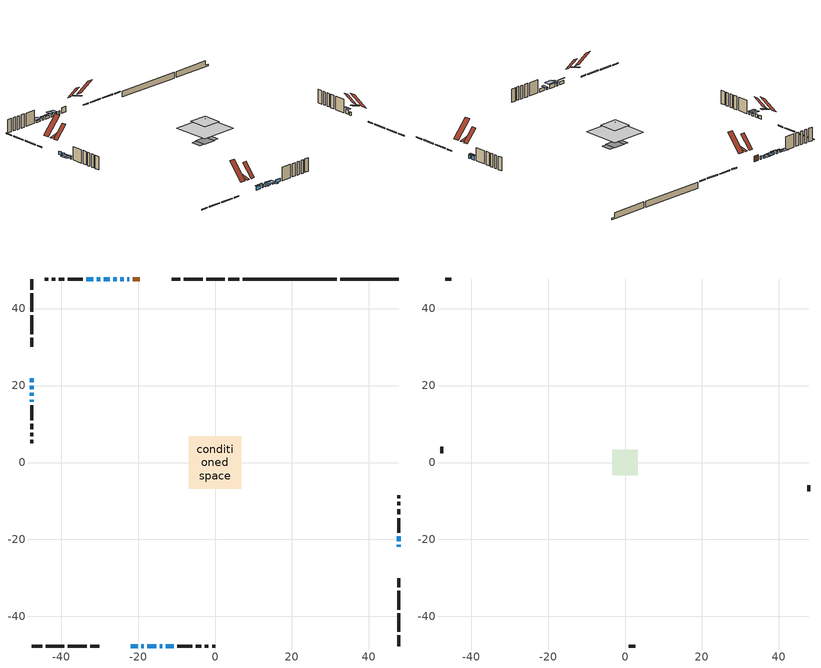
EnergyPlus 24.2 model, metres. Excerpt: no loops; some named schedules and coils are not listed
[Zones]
conditioned space
 floor adiabatic (AdiabaticFloorConstruction): -6.79,-6.79 -6.79,6.79 6.79,6.79 6.79,-6.79 z3.2
 floor foundation (Slab1 construction): -2.21,-2.21 -2.21,2.21 2.21,2.21 2.21,-2.21 z-1.37
 floor foundation (Slab1 construction 1): -4.24,-1.86 -4.24,1.86 4.24,1.86 4.24,-1.86 z-1.37
 wall outside (RimJoist1 construction): 6.24,47.66 3.5,47.66 / -47.66,-47.66 -44.92,-47.66 / -47.66,47.66 -47.66,44.92 / 47.66,-47.66 47.66,-44.92 z0.76:1.06
 wall outside (RimJoist2 construction): 2.57,47.66 -2.25,47.66 / -43.99,-47.66 -39.18,-47.66 / -47.66,43.99 -47.66,39.18 / 47.66,-43.99 47.66,-39.18 z0.76:1.06
 wall outside (RimJoist3 construction): -3.17,47.66 -8.08,47.66 / -38.25,-47.66 -33.34,-47.66 / -47.66,38.25 -47.66,33.34 / 47.66,-38.25 47.66,-33.34 z0.76:1.06
 wall outside (RimJoist4 construction): -9.01,47.66 -11.29,47.66 / -32.41,-47.66 -30.13,-47.66 / -47.66,32.41 -47.66,30.13 / 47.66,-32.41 47.66,-30.13 z0.76:1.06
 wall outside (AdiabaticWallConstruction 1): -19.57,47.66 -21.4,47.66 z0.76:2.79
 wall outside (AdiabaticWallConstruction): -22.33,47.66 -22.78,47.66 / -47.66,21.85 -47.66,20.85 / -47.66,19.93 -47.66,19.05 / -21.85,-47.66 -20.07,-47.66 / 47.66,-21.85 47.66,-21.34 / -12.79,-47.66 -10.68,-47.66 z0.76:1.98; -23.71,47.66 -24.6,47.66 / -29.77,47.66 -30.67,47.66 z0.76:1.65; -25.52,47.66 -26.42,47.66 / -27.34,47.66 -28.85,47.66 z0.76:1.8; -31.59,47.66 -33.42,47.66 z0.76:1.37; -19.14,-47.66 -18.55,-47.66 / -47.66,16.36 -47.66,15.77 z0.76:1.7; -47.66,18.12 -47.66,17.28 z0.76:1.68; -17.63,-47.66 -15.24,-47.66 / 47.66,-20.41 47.66,-19.22 z0.76:2.21; -14.31,-47.66 -13.72,-47.66 z0.76:1.35
 wall outside (Wall1 construction): -34.35,47.66 -38.22,47.66 / -9.75,-47.66 -5.88,-47.66 / -47.66,14.84 -47.66,10.97 / 47.66,-18.29 47.66,-14.42 z0.76:5.64
 wall outside (Wall2 construction): -39.15,47.66 -40.55,47.66 / -4.95,-47.66 -3.55,-47.66 / -47.66,10.04 -47.66,8.64 / 47.66,-13.49 47.66,-12.09 z0.76:5.64
 wall outside (Wall3 construction): -41.48,47.66 -42.4,47.66 / -2.62,-47.66 -1.7,-47.66 / -47.66,7.72 -47.66,6.8 / 47.66,-11.16 47.66,-10.24 z0.76:5.64
 wall outside (Wall4 construction): -43.33,47.66 -44.19,47.66 / -0.77,-47.66 0.09,-47.66 / -47.66,5.87 -47.66,5.01 / 47.66,-9.31 47.66,-8.45 z0.76:5.64
 wall foundation (FoundationWall1 construction): 32.5,47.66,-1.37 32.5,47.66,0.76 46.15,47.66,0.76 46.15,47.66,-0.89 47.66,47.66,-0.89 47.66,47.66,-1.37
 wall foundation (FoundationWall2 construction): 31.57,47.66 7.17,47.66 z-1.37:0.76
 window (WindowConstruction 11): -22.33,47.66 -22.78,47.66 z0.76:1.98
 window (WindowConstruction 4): -23.71,47.66 -24.6,47.66 z0.76:1.65
 window (WindowConstruction 5): -25.53,47.66 -26.42,47.66 z0.76:1.8
 window (WindowConstruction 6): -47.66,21.85 -47.66,20.85 z0.76:1.98
 window (WindowConstruction 7): -47.66,19.92 -47.66,19.05 z0.76:1.98
 window (WindowConstruction 8): -21.85,-47.66 -20.07,-47.66 z0.76:1.98
 window (WindowConstruction 9): -27.35,47.66 -28.85,47.66 z0.76:1.8
 window (WindowConstruction 10): -29.77,47.66 -30.66,47.66 z0.76:1.65
 window (WindowConstruction 14): 47.66,-21.85 47.66,-21.34 z0.76:1.98
 window (WindowConstruction 15): -31.59,47.66 -33.42,47.66 z0.76:1.37
 window (WindowConstruction 12): -19.14,-47.66 -18.55,-47.66 z0.76:1.7
 window (WindowConstruction 16): -47.66,18.12 -47.66,17.28 z0.76:1.67
 window (WindowConstruction 13): -47.66,16.36 -47.66,15.77 z0.76:1.7
 window (WindowConstruction): -17.63,-47.66 -15.24,-47.66 z0.76:2.21
 window (WindowConstruction 1): -14.31,-47.66 -13.72,-47.66 z0.76:1.35
 window (WindowConstruction 2): -12.79,-47.66 -10.68,-47.66 z0.76:1.98
 window (WindowConstruction 3): 47.66,-20.41 47.66,-19.22 z0.76:2.21
 door (Door): -19.57,47.66 -21.4,47.66 z0.76:2.79
 ceiling adiabatic (AdiabaticFloorConstruction): 6.79,-6.79 6.79,6.79 -6.79,6.79 -6.79,-6.79 z3.2
 roof outside (Roof3 construction): -18.64,47.66,5.64 -18.64,43.64,10.33 -17.1,43.64,10.33 -17.1,47.66,5.64; -22.78,-47.66,5.64 -22.78,-43.64,10.33 -24.32,-43.64,10.33 -24.32,-47.66,5.64; -47.66,22.78,5.64 -43.64,22.78,10.33 -43.64,24.32,10.33 -47.66,24.32,5.64; 47.66,-22.78,5.64 43.64,-22.78,10.33 43.64,-24.32,10.33 47.66,-24.32,5.64
attic - vented
 floor to conditioned space (Floor1 construction Reversed): -3.37,-3.37 -3.37,3.37 3.37,3.37 3.37,-3.37 z5.64
 floor to conditioned space (Floor2 construction Reversed): -1.83,-1.83 -1.83,1.83 1.83,1.83 1.83,-1.83 z5.64
 wall outside (Wall5 construction): -45.12,47.66 -46.73,47.66 / 1.02,-47.66 2.63,-47.66 / -47.66,4.08 -47.66,2.46 / 47.66,-7.52 47.66,-5.9 z0.76:5.64
 roof outside (Roof1 construction): -14.31,47.66,5.64 -14.31,42.22,11.99 -12.22,42.22,11.99 -12.22,47.66,5.64; -27.11,-47.66,5.64 -27.11,-42.22,11.99 -29.2,-42.22,11.99 -29.2,-47.66,5.64; -47.66,27.11,5.64 -42.22,27.11,11.99 -42.22,29.2,11.99 -47.66,29.2,5.64; 47.66,-27.11,5.64 42.22,-27.11,11.99 42.22,-29.2,11.99 47.66,-29.2,5.64
 roof outside (Roof2 construction): -16.17,47.66,5.64 -16.17,44.06,6.54 -15.24,44.06,6.54 -15.24,47.66,5.64; -25.25,-47.66,5.64 -25.25,-44.06,6.54 -26.18,-44.06,6.54 -26.18,-47.66,5.64; -47.66,25.25,5.64 -44.06,25.25,6.54 -44.06,26.18,6.54 -47.66,26.18,5.64; 47.66,-25.25,5.64 44.06,-25.25,6.54 44.06,-26.18,6.54 47.66,-26.18,5.64
shading: -24.83,47.66 -23.48,47.66 -23.48,49.79 -24.83,49.79 z1.88; -26.65,47.66 -25.3,47.66 -25.3,49.79 -26.65,49.79 z2.03; -19.46,-47.66 -22.46,-47.66 -22.46,-47.96 -19.46,-47.96 z2.59; -29.26,47.66 -26.93,47.66 -26.93,48.07 -29.26,48.07 z2.21; -31.08,47.66 -29.36,47.66 -29.36,48.07 -31.08,48.07 z2.06; -33.72,47.66 -31.3,47.66 -31.3,49.44 -33.72,49.44 z1.67; -18.23,-47.66 -19.47,-47.66 -19.47,-49.82 -18.23,-49.82 z2.03; -47.66,17.18 -47.66,18.22 -50.25,18.22 -50.25,17.18 z1.77; -47.66,15.57 -47.66,16.56 -50.2,16.56 -50.2,15.57 z1.9; -14.99,-47.66 -17.88,-47.66 -17.88,-49.69 -14.99,-49.69 z2.46; -13.52,-47.66 -14.51,-47.66 -14.51,-49.77 -13.52,-49.77 z1.55; 47.66,-18.61 47.66,-21.02 48.22,-21.02 48.22,-18.61 z2.82
[Building]
Building 1: Terrain=Suburbs
[Site:Location]
Mont Joli AP_QC: Latitude {deg}=48.61; Longitude {deg}=-68.21; Time Zone {hr}=-5; Elevation {m}=52; Keep Site Location Information=Yes
[Site:GroundTemperature:Shallow]
-0.843868, -3.04892, -3.2255, -2.1791, 2.02165, 6.20283, 9.82768, 12.1239, 12.319, 10.4514, 6.91898, 2.86606
[Site:WaterMainsTemperature]
Calculation Method=Schedule; Temperature Schedule=mains temperature schedule
[Material] Roughness=Rough; Thermal Absorptance=0.9
Name | Thickness {m} | Conductivity {W/m-K} | Density {kg/m3} | Specific Heat {J/kg-K} | Solar Absorptance | Visible Absorptance
asphalt or fiberglass shingles | 0.00635 | 0.162714 | 1121.4 | 1465.45 | 0.4 | 0.4
ceiling loosefill ins | 0.0846667 | 0.0480833 | 16.02 | 1046.75 | 0.7 | 0.7
ceiling stud and cavity | 0.1397 | 0.0968708 | 65.682 | 1177.47 | 0.7 | 0.7
ceiling stud and cavity 1 | 0.1397 | 0.101325 | 65.682 | 1177.47 | 0.7 | 0.7
concrete 4.0 in. | 0.1016 | 1.803125 | 2242.8 | 837.4 | 0.7 | 0.7
concrete 8.0 in. | 0.2032 | 1.803125 | 2242.8 | 837.4 | 0.7 | 0.7
door material | 0.04445 | 0.0451087 | 512.64 | 1214.23 | 0.7 | 0.7
exterior vertical ins | 0.0642637 | 0.029427 | 32.04 | 1214.23 | 0.7 | 0.7
exterior vertical ins 1 | 0.0710308 | 0.029427 | 32.04 | 1214.23 | 0.7 | 0.7
floor covering | 0.0127 | 0.0433444 | 54.468 | 1339.84 | 0.6 | 0.6
floor rigid ins; wall rigid ins 1 | 0.512978 | 0.029427 | 32.04 | 1214.23 | 0.7 | 0.7
floor stud and cavity | 0.1397 | 1.75129 | 37.0049 | 1207.88 | 0.7 | 0.7
furniture material conditioned space 1 | 0.1524 | 0.115458 | 640.8 | 1214.23 | 0.6 | 0.6
gypsum board | 0.0127 | 0.160291 | 801 | 837.4 | 0.6 | 0.6
gypsum board 1 | 0.0127 | 0.160291 | 801 | 837.4 | 0.7 | 0.7
osb sheathing 0.5 in. | 0.0127 | 0.115458 | 512.64 | 1214.23 | 0.7 | 0.7
osb sheathing 0.75 in. | 0.01905 | 0.115458 | 512.64 | 1214.23 | 0.7 | 0.7
osb sheathing 2.0 in. | 0.0508 | 0.115458 | 512.64 | 1214.23 | 0.7 | 0.7
rim joist rigid ins; roof rigid ins; wall rigid ins | 0.051816 | 0.029427 | 32.04 | 1214.23 | 0.7 | 0.7
rim joist rigid ins 1 | 0.103632 | 0.029427 | 32.04 | 1214.23 | 0.7 | 0.7
rim joist stud and cavity | 0.0508 | 0.0343624 | 125.044 | 1163.47 | 0.6 | 0.6
rim joist stud and cavity 1 | 0.0508 | 0.0361719 | 125.044 | 1163.47 | 0.6 | 0.6
rim joist stud and cavity 2 | 0.0508 | 0.0842139 | 125.044 | 1163.47 | 0.6 | 0.6
rim joist stud and cavity 3 | 0.0508 | 0.0847085 | 125.044 | 1163.47 | 0.6 | 0.6
roof stud and cavity | 0.2032 | 0.191425 | 78.34581 | 1123.46 | 0.7 | 0.7
wall stud and cavity | 0.1397 | 0.431206 | 139.0536 | 1170.24 | 0.7 | 0.7
wall stud and cavity 1 | 0.1397 | 0.455989 | 139.0536 | 1170.24 | 0.7 | 0.7
wall stud and cavity 2 | 0.1397 | 0.0738717 | 139.0536 | 1170.24 | 0.7 | 0.7
wall stud and cavity 3 | 0.1397 | 0.0731903 | 139.0536 | 1170.24 | 0.7 | 0.7
wall stud and cavity 4 | 0.0889 | 6.1454 | 50.32683 | 1063.81 | 0.6 | 0.6
wall stud and cavity 5 | 0.0889 | 0.380278 | 52.3479 | 1209.89 | 0.7 | 0.7
wall stud and cavity 6 | 0.0889 | 0.391764 | 83.0341 | 1211.67 | 0.7 | 0.7
wood siding | 0.0254 | 0.102417 | 544.68 | 1172.36 | 0.4 | 0.4
wood siding 1 | 0.00254 | 0.102417 | 544.68 | 1172.36 | 0.4 | 0.4
wood siding 2; wood siding 3; wood siding 4 | 0.0254 | 0.102417 | 544.68 | 1172.36 | 0.7 | 0.7
[WindowMaterial:SimpleGlazingSystem]
Name | U-Factor {W/m2-K} | Solar Heat Gain Coefficient
WindowMaterial | 2.92814 | 0.61
WindowMaterial 1 | 3.05817 | 0.57
WindowMaterial 10 | 2.248488 | 0.54
WindowMaterial 11 | 1.896452 | 0.34
WindowMaterial 12 | 1.92144 | 0.34
WindowMaterial 13 | 2.97187 | 0.54
WindowMaterial 2 | 2.946882 | 0.59
WindowMaterial 3 | 2.969594 | 0.55
WindowMaterial 4 | 2.961077 | 0.56
WindowMaterial 5 | 2.95256 | 0.58
WindowMaterial 6 | 2.95483 | 0.57
WindowMaterial 7 | 2.95426 | 0.57
WindowMaterial 8 | 2.93496 | 0.6
WindowMaterial 9 | 2.98152 | 0.6
[Construction]
AdiabaticFloorConstruction: floor stud and cavity, floor rigid ins, osb sheathing 0.75 in., floor covering
AdiabaticWallConstruction: wood siding 3, wall rigid ins 1, wall stud and cavity 5, gypsum board
AdiabaticWallConstruction 1: wood siding 4, wall rigid ins 1, wall stud and cavity 5, gypsum board
Door: door material
Floor1 construction Reversed: gypsum board, ceiling stud and cavity, ceiling loosefill ins
Floor2 construction Reversed: gypsum board, ceiling stud and cavity 1, ceiling loosefill ins
FoundationWall1 construction; FoundationWall2 construction: concrete 8.0 in., gypsum board 1
furniture construction conditioned space 1: furniture material conditioned space 1
PartitionWallConstruction: gypsum board, wall stud and cavity 6, gypsum board
RimJoist1 construction: wood siding 2, rim joist rigid ins, osb sheathing 2.0 in., rim joist stud and cavity
RimJoist2 construction: wood siding 2, rim joist rigid ins, osb sheathing 2.0 in., rim joist stud and cavity 1
RimJoist3 construction: wood siding 2, rim joist rigid ins 1, osb sheathing 2.0 in., rim joist stud and cavity 2
RimJoist4 construction: wood siding 2, rim joist rigid ins 1, osb sheathing 2.0 in., rim joist stud and cavity 3
Roof1 construction; Roof2 construction: asphalt or fiberglass shingles
Roof3 construction: asphalt or fiberglass shingles, roof rigid ins, osb sheathing 0.75 in., roof stud and cavity, gypsum board
Slab1 construction; Slab1 construction 1: concrete 4.0 in.
Wall1 construction: wood siding, wall rigid ins, osb sheathing 0.5 in., wall stud and cavity, gypsum board
Wall2 construction: wood siding, wall rigid ins, osb sheathing 0.5 in., wall stud and cavity 1, gypsum board
Wall3 construction: wood siding, osb sheathing 0.5 in., wall stud and cavity 2, gypsum board
Wall4 construction: wood siding, osb sheathing 0.5 in., wall stud and cavity 3, gypsum board
Wall5 construction: wood siding 1, wall stud and cavity 4
WindowConstruction; WindowConstruction 3: WindowMaterial
WindowConstruction 1: WindowMaterial 1
WindowConstruction 10; WindowConstruction 4: WindowMaterial 3
WindowConstruction 11; WindowConstruction 13: WindowMaterial 9
WindowConstruction 12: WindowMaterial 10
WindowConstruction 14: WindowMaterial 11
WindowConstruction 15: WindowMaterial 12
WindowConstruction 16: WindowMaterial 13
WindowConstruction 2: WindowMaterial 2
WindowConstruction 5: WindowMaterial 4
WindowConstruction 6: WindowMaterial 5
WindowConstruction 7: WindowMaterial 6
WindowConstruction 8: WindowMaterial 7
WindowConstruction 9: WindowMaterial 8
[Zone] Multiplier=1; Part of Total Floor Area=Yes
Name | Volume {m3}
attic - vented | 43.5807
conditioned space | 581.3
[Space]
Name | Zone | Volume {m3}
attic - vented 1 | attic - vented | 43.5807
conditioned space 1 | conditioned space | 581.3
[ZoneInfiltration:EffectiveLeakageArea]
infil attic - vented 1: Zone or Space=attic - vented 1; Schedule=Always On Discrete; Effective Air Leakage Area {cm2}=2049.74; Stack Coefficient=0.000780687; Wind Coefficient=1.88781e-05
[ZoneMixing]
whole house fan mix: Zone or Space=attic - vented; Schedule=Always On Continuous; Design Flow Rate Calculation Method=Flow/Zone; Design Flow Rate {m3/s}=0; Source Zone or Space=conditioned space
[SurfaceProperty:ExposedFoundationPerimeter] Exposed Perimeter Calculation Method=TotalExposedPerimeter
Name | Total Exposed Perimeter {m}
Slab1 | 15.167
Slab1 1 | 24.396
[InternalMass] Zone or ZoneList=conditioned space; Space or SpaceList=conditioned space 1
Name | Construction | Surface Area {m2}
furniture mass conditioned space 1 | furniture construction conditioned space 1 | 94.1598
partition wall mass | PartitionWallConstruction | 235.4
[Lights]
interior lighting: Zone or ZoneList or Space or SpaceList=conditioned space 1; Schedule=interior lighting schedule; Design Level Calculation Method=LightingLevel; Lighting Level {W}=343.2; Return Air Fraction=0; Fraction Radiant=0.6; Fraction Visible=0.2; Fraction Replaceable=1
[People]
occupants: Zone or ZoneList or Space or SpaceList=conditioned space 1; Number of People Schedule=occupants schedule; Number of People Calculation Method=People; Number of People=3; Fraction Radiant=0.314171; Sensible Heat Fraction=0.56303; Activity Level Schedule=occupants activity schedule; Carbon Dioxide Generation Rate {m3/s-W}=0; Enable ASHRAE 55 Comfort Warnings=No; Mean Radiant Temperature Calculation Type=EnclosureAveraged
[ElectricEquipment] Zone or ZoneList or Space or SpaceList=conditioned space 1; Design Level Calculation Method=EquipmentLevel
Name | Schedule | Design Level {W} | Fraction Latent | Fraction Radiant | Fraction Lost
clothes dryer | clothes dryer schedule | 140.772 | 0.015 | 0.081 | 0.85
clothes washer | clothes washer schedule | 32.1985 | 0.03 | 0.162 | 0.7
cooking range | cooking range schedule | 215.147 | 0.08 | 0.432 | 0.2
dishwasher | dishwasher schedule | 66.8632 | 0.3 | 0.18 | 0.4
fridge | fridge schedule | 72.9452 | 0 | 0.6 | 0
mech vent bath fan 0 | mech vent bath fan 0 schedule | 25.1 | 0 | 0 | 1
mech vent bath fan 1 | mech vent bath fan 1 schedule | 25.1 | 0 | 0 | 1
mech vent house fan | mech vent house fan schedule | 19.9167 | 0 | 0 | 0.5
mech vent house fan cfis | mech vent house fan cfis schedule | 0 | 0 | 0 | 0
mech vent range fan 0 | mech vent range fan 0 schedule | 57 | 0 | 0 | 1
misc plug loads | misc plug loads schedule | 494.7 | 0.045 | 0.513 | 0.1
whole house fan | Always On Discrete | 0 | 0 | 0 | 1
[OtherEquipment] Zone or ZoneList or Space or SpaceList=conditioned space 1; Design Level Calculation Method=EquipmentLevel
Name | Fuel Type | Schedule | Design Level {W} | Fraction Latent | Fraction Radiant | Fraction Lost
clothes dryer 1 | Electricity | clothes dryer schedule | 0 | 0.015 | 0.081 | 0.85
cooking range 1 | Electricity | cooking range schedule | 0 | 0.08 | 0.432 | 0.2
general water use latent | None | general water use schedule | 62.594 | 1 | 0 | 0
general water use sensible | None | general water use schedule | -61.6891 | 0 | 0.6 | 0
mech vent house fan latent load | None | Always On Discrete | 0 | 1 | 0 | 0
mech vent house fan sensible load | None | Always On Discrete | 0 | 0 | 0 | 0
water heater energy adjustment1 | Electricity | Always On Discrete | 0.01 | 0 | 0 | 1
[ZoneInfiltration:DesignFlowRate] Zone or ZoneList or Space or SpaceList=conditioned space 1; Schedule=Always On Discrete; Design Flow Rate Calculation Method=Flow/Zone; Design Flow Rate {m3/s}=0
infil flow; natural vent flow; whole house fan flow
[ZoneControl:Thermostat]
conditioned space Thermostat: Zone or ZoneList=conditioned space; Control Type Schedule=conditioned space Thermostat Schedule; Control 1=conditioned space temperature setpoint; Temperature Difference Between Cutout And Setpoint {deltaC}=0
[ThermostatSetpoint:DualSetpoint]
conditioned space temperature setpoint: Heating Setpoint Temperature Schedule=heating setpoint; Cooling Setpoint Temperature Schedule=cooling setpoint
[AirLoopHVAC:UnitarySystem]
unit heater unitary system: Control Type=Load; Controlling Zone or Thermostat Location=conditioned space; Dehumidification Control Type=None; Availability Schedule=Always On Discrete; Supply Fan=unit heater supply fan; Fan Placement=BlowThrough; Supply Air Fan Operating Mode Schedule=unit heater auto fan schedule; Heating Coil=unit heater htg coil; DX Heating Coil Sizing Ratio=1; Use DOAS DX Cooling Coil=No; Minimum Supply Air Temperature {C}=2; Latent Load Control=SensibleOnlyLoadControl; Cooling Supply Air Flow Rate Method=None; Heating Supply Air Flow Rate Method=SupplyAirFlowRate; Heating Supply Air Flow Rate {m3/s}=0.00141584; No Load Supply Air Flow Rate Method=SupplyAirFlowRate; No Load Supply Air Flow Rate {m3/s}=0; No Load Supply Air Flow Rate Control Set To Low Speed=Yes; Maximum Supply Air Temperature {C}=48.8889; Maximum Outdoor Dry-Bulb Temperature for Supplemental Heater Operation {C}=21; Ancillary On-Cycle Electric Power {W}=0; Ancillary Off-Cycle Electric Power {W}=0
[Zone equipment]
conditioned space: electric baseboard, unit heater unitary system
[Foundation:Kiva] Initial Indoor Air Temperature {C}=18; Wall Height Above Grade {m}=0.759988; Wall Depth Below Slab {m}=0.2032; Custom Block Depth 1 {m}=2.13; Custom Block X Position 1 {m}=0.2159; Custom Block Z Position 1 {m}=0
Name | Custom Block Material Name 1
Foundation Kiva 1 | exterior vertical ins
Foundation Kiva 2 | exterior vertical ins 1
[Foundation:Kiva:Settings]
Soil Conductivity {W/m-K}=0.849921; Soil Density {kg/m3}=1842.3; Soil Specific Heat {J/kg-K}=418.7; Ground Solar Absorptivity=0.9; Ground Thermal Absorptivity=0.9; Ground Surface Roughness {m}=0.03; Far-Field Width {m}=40; Deep-Ground Boundary Condition=ZeroFlux; Deep-Ground Depth {m}=40; Minimum Cell Dimension {m}=0.2; Maximum Cell Growth Coefficient=3; Simulation Timestep=Timestep
[Exterior:Lights]
exterior lighting: Schedule=exterior lighting schedule; Design Level {W}=75.6
[EnergyManagementSystem:Sensor] Output:Variable or Output:Meter Index Key=conditioned space
Name | Output:Variable or Output:Meter
conditioned_space_clg_unmet_s | Zone Cooling Setpoint Not Met Time
conditioned_space_htg_unmet_s | Zone Heating Setpoint Not Met Time
fridge_tin_s; tin_s; tin_s_1 | Zone Mean Air Temperature
tout_s | Zone Outdoor Air Drybulb Temperature
win_s | Zone Air Humidity Ratio
[Schedule:Constant]
Name | Hourly Value
Always On Continuous; mech vent house fan schedule; mech vent house fan cfis schedule; Always On Discrete | 1
occupants activity schedule | 117.228
fridge schedule; unit heater auto fan schedule | 0
[Schedule:Week:Daily]
interior lighting schedule Week Rule - Jan1-Jan27: interior lighting schedule day, interior lighting schedule day, interior lighting schedule day, interior lighting schedule day, interior lighting schedule day, interior lighting schedule day, interior lighting schedule day, interior lighting schedule default day, interior lighting schedule default day, interior lighting schedule default day, interior lighting schedule default day, interior lighting schedule default day
interior lighting schedule Week Rule - Jan28-Feb3: interior lighting schedule day, interior lighting schedule day, interior lighting schedule day, interior lighting schedule day, interior lighting schedule day 1, interior lighting schedule day 1, interior lighting schedule day 1, interior lighting schedule default day, interior lighting schedule default day, interior lighting schedule default day, interior lighting schedule default day, interior lighting schedule default day
interior lighting schedule Week Rule - Feb4-Feb24: interior lighting schedule day 1, interior lighting schedule day 1, interior lighting schedule day 1, interior lighting schedule day 1, interior lighting schedule day 1, interior lighting schedule day 1, interior lighting schedule day 1, interior lighting schedule default day, interior lighting schedule default day, interior lighting schedule default day, interior lighting schedule default day, interior lighting schedule default day
interior lighting schedule Week Rule - Feb25-Mar3: interior lighting schedule day 1, interior lighting schedule day 1, interior lighting schedule day 1, interior lighting schedule day 1, interior lighting schedule day 2, interior lighting schedule day 2, interior lighting schedule day 2, interior lighting schedule default day, interior lighting schedule default day, interior lighting schedule default day, interior lighting schedule default day, interior lighting schedule default day
interior lighting schedule Week Rule - Mar4-Mar31: interior lighting schedule day 2, interior lighting schedule day 2, interior lighting schedule day 2, interior lighting schedule day 2, interior lighting schedule day 2, interior lighting schedule day 2, interior lighting schedule day 2, interior lighting schedule default day, interior lighting schedule default day, interior lighting schedule default day, interior lighting schedule default day, interior lighting schedule default day
interior lighting schedule Week Rule - Apr1-Apr28: interior lighting schedule day 3, interior lighting schedule day 3, interior lighting schedule day 3, interior lighting schedule day 3, interior lighting schedule day 3, interior lighting schedule day 3, interior lighting schedule day 3, interior lighting schedule default day, interior lighting schedule default day, interior lighting schedule default day, interior lighting schedule default day, interior lighting schedule default day
interior lighting schedule Week Rule - Apr29-May5: interior lighting schedule day 3, interior lighting schedule day 3, interior lighting schedule day 4, interior lighting schedule day 4, interior lighting schedule day 4, interior lighting schedule day 4, interior lighting schedule day 4, interior lighting schedule default day, interior lighting schedule default day, interior lighting schedule default day, interior lighting schedule default day, interior lighting schedule default day
interior lighting schedule Week Rule - May6-May26: interior lighting schedule day 4, interior lighting schedule day 4, interior lighting schedule day 4, interior lighting schedule day 4, interior lighting schedule day 4, interior lighting schedule day 4, interior lighting schedule day 4, interior lighting schedule default day, interior lighting schedule default day, interior lighting schedule default day, interior lighting schedule default day, interior lighting schedule default day
interior lighting schedule Week Rule - May27-Jun2: interior lighting schedule day 4, interior lighting schedule day 4, interior lighting schedule day 4, interior lighting schedule day 4, interior lighting schedule day 4, interior lighting schedule day 5, interior lighting schedule day 5, interior lighting schedule default day, interior lighting schedule default day, interior lighting schedule default day, interior lighting schedule default day, interior lighting schedule default day
interior lighting schedule Week Rule - Jun3-Jun30: interior lighting schedule day 5, interior lighting schedule day 5, interior lighting schedule day 5, interior lighting schedule day 5, interior lighting schedule day 5, interior lighting schedule day 5, interior lighting schedule day 5, interior lighting schedule default day, interior lighting schedule default day, interior lighting schedule default day, interior lighting schedule default day, interior lighting schedule default day
interior lighting schedule Week Rule - Jul1-Jul28: interior lighting schedule day 6, interior lighting schedule day 6, interior lighting schedule day 6, interior lighting schedule day 6, interior lighting schedule day 6, interior lighting schedule day 6, interior lighting schedule day 6, interior lighting schedule default day, interior lighting schedule default day, interior lighting schedule default day, interior lighting schedule default day, interior lighting schedule default day
interior lighting schedule Week Rule - Jul29-Aug4: interior lighting schedule day 6, interior lighting schedule day 6, interior lighting schedule day 6, interior lighting schedule day 7, interior lighting schedule day 7, interior lighting schedule day 7, interior lighting schedule day 7, interior lighting schedule default day, interior lighting schedule default day, interior lighting schedule default day, interior lighting schedule default day, interior lighting schedule default day
interior lighting schedule Week Rule - Aug5-Aug25: interior lighting schedule day 7, interior lighting schedule day 7, interior lighting schedule day 7, interior lighting schedule day 7, interior lighting schedule day 7, interior lighting schedule day 7, interior lighting schedule day 7, interior lighting schedule default day, interior lighting schedule default day, interior lighting schedule default day, interior lighting schedule default day, interior lighting schedule default day
interior lighting schedule Week Rule - Aug26-Sep1: interior lighting schedule day 7, interior lighting schedule day 7, interior lighting schedule day 7, interior lighting schedule day 7, interior lighting schedule day 7, interior lighting schedule day 7, interior lighting schedule day 8, interior lighting schedule default day, interior lighting schedule default day, interior lighting schedule default day, interior lighting schedule default day, interior lighting schedule default day
interior lighting schedule Week Rule - Sep2-Sep29: interior lighting schedule day 8, interior lighting schedule day 8, interior lighting schedule day 8, interior lighting schedule day 8, interior lighting schedule day 8, interior lighting schedule day 8, interior lighting schedule day 8, interior lighting schedule default day, interior lighting schedule default day, interior lighting schedule default day, interior lighting schedule default day, interior lighting schedule default day
interior lighting schedule Week Rule - Sep30-Oct6: interior lighting schedule day 8, interior lighting schedule day 9, interior lighting schedule day 9, interior lighting schedule day 9, interior lighting schedule day 9, interior lighting schedule day 9, interior lighting schedule day 9, interior lighting schedule default day, interior lighting schedule default day, interior lighting schedule default day, interior lighting schedule default day, interior lighting schedule default day
interior lighting schedule Week Rule - Oct7-Oct27: interior lighting schedule day 9, interior lighting schedule day 9, interior lighting schedule day 9, interior lighting schedule day 9, interior lighting schedule day 9, interior lighting schedule day 9, interior lighting schedule day 9, interior lighting schedule default day, interior lighting schedule default day, interior lighting schedule default day, interior lighting schedule default day, interior lighting schedule default day
interior lighting schedule Week Rule - Oct28-Nov3: interior lighting schedule day 9, interior lighting schedule day 9, interior lighting schedule day 9, interior lighting schedule day 9, interior lighting schedule day 10, interior lighting schedule day 10, interior lighting schedule day 10, interior lighting schedule default day, interior lighting schedule default day, interior lighting schedule default day, interior lighting schedule default day, interior lighting schedule default day
interior lighting schedule Week Rule - Nov4-Nov24: interior lighting schedule day 10, interior lighting schedule day 10, interior lighting schedule day 10, interior lighting schedule day 10, interior lighting schedule day 10, interior lighting schedule day 10, interior lighting schedule day 10, interior lighting schedule default day, interior lighting schedule default day, interior lighting schedule default day, interior lighting schedule default day, interior lighting schedule default day
interior lighting schedule Week Rule - Nov25-Dec1: interior lighting schedule day 10, interior lighting schedule day 10, interior lighting schedule day 10, interior lighting schedule day 10, interior lighting schedule day 10, interior lighting schedule day 10, interior lighting schedule day 11, interior lighting schedule default day, interior lighting schedule default day, interior lighting schedule default day, interior lighting schedule default day, interior lighting schedule default day
interior lighting schedule Week Rule - Dec2-Dec31: interior lighting schedule day 11, interior lighting schedule day 11, interior lighting schedule day 11, interior lighting schedule day 11, interior lighting schedule day 11, interior lighting schedule day 11, interior lighting schedule day 11, interior lighting schedule default day, interior lighting schedule default day, interior lighting schedule default day, interior lighting schedule default day, interior lighting schedule default day
occupants schedule Week Rule - Jan1-Dec31: occupants schedule day, occupants schedule day, occupants schedule day, occupants schedule day, occupants schedule day, occupants schedule day, occupants schedule day, occupants schedule default day, occupants schedule default day, occupants schedule default day, occupants schedule default day, occupants schedule default day
clothes dryer schedule Week Rule - Jan1-Dec31: clothes dryer schedule day, clothes dryer schedule day, clothes dryer schedule day, clothes dryer schedule day, clothes dryer schedule day, clothes dryer schedule day, clothes dryer schedule day, clothes dryer schedule default day, clothes dryer schedule default day, clothes dryer schedule default day, clothes dryer schedule default day, clothes dryer schedule default day
clothes washer schedule Week Rule - Jan1-Dec31: clothes washer schedule day, clothes washer schedule day, clothes washer schedule day, clothes washer schedule day, clothes washer schedule day, clothes washer schedule day, clothes washer schedule day, clothes washer schedule default day, clothes washer schedule default day, clothes washer schedule default day, clothes washer schedule default day, clothes washer schedule default day
cooking range schedule Week Rule - Jan1-Dec31: cooking range schedule day, cooking range schedule day, cooking range schedule day, cooking range schedule day, cooking range schedule day, cooking range schedule day, cooking range schedule day, cooking range schedule default day, cooking range schedule default day, cooking range schedule default day, cooking range schedule default day, cooking range schedule default day
dishwasher schedule Week Rule - Jan1-Dec31: dishwasher schedule day, dishwasher schedule day, dishwasher schedule day, dishwasher schedule day, dishwasher schedule day, dishwasher schedule day, dishwasher schedule day, dishwasher schedule default day, dishwasher schedule default day, dishwasher schedule default day, dishwasher schedule default day, dishwasher schedule default day
mech vent bath fan 0 schedule Week Rule - Jan1-Dec31: mech vent bath fan 0 schedule day, mech vent bath fan 0 schedule day, mech vent bath fan 0 schedule day, mech vent bath fan 0 schedule day, mech vent bath fan 0 schedule day, mech vent bath fan 0 schedule day, mech vent bath fan 0 schedule day, mech vent bath fan 0 schedule default day, mech vent bath fan 0 schedule default day, mech vent bath fan 0 schedule default day, mech vent bath fan 0 schedule default day, mech vent bath fan 0 schedule default day
[Schedule:Year]
interior lighting schedule: interior lighting schedule Week Rule - Jan1-Jan27, 1, 1, 1, 27, interior lighting schedule Week Rule - Jan28-Feb3, 1, 28, 2, 3, interior lighting schedule Week Rule - Feb4-Feb24, 2, 4, 2, 24, interior lighting schedule Week Rule - Feb25-Mar3, 2, 25, 3, 3, interior lighting schedule Week Rule - Mar4-Mar31, 3, 4, 3, 31, interior lighting schedule Week Rule - Apr1-Apr28, 4, 1, 4, 28, interior lighting schedule Week Rule - Apr29-May5, 4, 29, 5, 5, interior lighting schedule Week Rule - May6-May26, 5, 6, 5, 26, interior lighting schedule Week Rule - May27-Jun2, 5, 27, 6, 2, interior lighting schedule Week Rule - Jun3-Jun30, 6, 3, 6, 30, interior lighting schedule Week Rule - Jul1-Jul28, 7, 1, 7, 28, interior lighting schedule Week Rule - Jul29-Aug4, 7, 29, 8, 4, interior lighting schedule Week Rule - Aug5-Aug25, 8, 5, 8, 25, interior lighting schedule Week Rule - Aug26-Sep1, 8, 26, 9, 1, interior lighting schedule Week Rule - Sep2-Sep29, 9, 2, 9, 29, interior lighting schedule Week Rule - Sep30-Oct6, 9, 30, 10, 6, interior lighting schedule Week Rule - Oct7-Oct27, 10, 7, 10, 27, interior lighting schedule Week Rule - Oct28-Nov3, 10, 28, 11, 3, interior lighting schedule Week Rule - Nov4-Nov24, 11, 4, 11, 24, interior lighting schedule Week Rule - Nov25-Dec1, 11, 25, 12, 1, interior lighting schedule Week Rule - Dec2-Dec31, 12, 2, 12, 31
occupants schedule: occupants schedule Week Rule - Jan1-Dec31, 1, 1, 12, 31
clothes dryer schedule: clothes dryer schedule Week Rule - Jan1-Dec31, 1, 1, 12, 31
clothes washer schedule: clothes washer schedule Week Rule - Jan1-Dec31, 1, 1, 12, 31
cooking range schedule: cooking range schedule Week Rule - Jan1-Dec31, 1, 1, 12, 31
dishwasher schedule: dishwasher schedule Week Rule - Jan1-Dec31, 1, 1, 12, 31
mech vent bath fan 0 schedule: mech vent bath fan 0 schedule Week Rule - Jan1-Dec31, 1, 1, 12, 31
mech vent bath fan 1 schedule: mech vent bath fan 1 schedule Week Rule - Jan1-Dec31, 1, 1, 12, 31
mech vent range fan 0 schedule: mech vent range fan 0 schedule Week Rule - Jan1-Dec31, 1, 1, 12, 31
misc plug loads schedule: misc plug loads schedule Week Rule - Jan1-Dec31, 1, 1, 12, 31
general water use schedule: general water use schedule Week Rule - Jan1-Dec31, 1, 1, 12, 31
exterior lighting schedule: exterior lighting schedule Week Rule - Jan1-Jan27, 1, 1, 1, 27, exterior lighting schedule Week Rule - Jan28-Feb3, 1, 28, 2, 3, exterior lighting schedule Week Rule - Feb4-Feb24, 2, 4, 2, 24, exterior lighting schedule Week Rule - Feb25-Mar3, 2, 25, 3, 3, exterior lighting schedule Week Rule - Mar4-Mar31, 3, 4, 3, 31, exterior lighting schedule Week Rule - Apr1-Apr28, 4, 1, 4, 28, exterior lighting schedule Week Rule - Apr29-May5, 4, 29, 5, 5, exterior lighting schedule Week Rule - May6-May26, 5, 6, 5, 26, exterior lighting schedule Week Rule - May27-Jun2, 5, 27, 6, 2, exterior lighting schedule Week Rule - Jun3-Jun30, 6, 3, 6, 30, exterior lighting schedule Week Rule - Jul1-Jul28, 7, 1, 7, 28, exterior lighting schedule Week Rule - Jul29-Aug4, 7, 29, 8, 4, exterior lighting schedule Week Rule - Aug5-Aug25, 8, 5, 8, 25, exterior lighting schedule Week Rule - Aug26-Sep1, 8, 26, 9, 1, exterior lighting schedule Week Rule - Sep2-Sep29, 9, 2, 9, 29, exterior lighting schedule Week Rule - Sep30-Oct6, 9, 30, 10, 6, exterior lighting schedule Week Rule - Oct7-Oct27, 10, 7, 10, 27, exterior lighting schedule Week Rule - Oct28-Nov3, 10, 28, 11, 3, exterior lighting schedule Week Rule - Nov4-Nov24, 11, 4, 11, 24, exterior lighting schedule Week Rule - Nov25-Dec1, 11, 25, 12, 1, exterior lighting schedule Week Rule - Dec2-Dec31, 12, 2, 12, 31
[Schedule:Compact]
conditioned space Thermostat Schedule: Through: 12/31, For: AllDays, Until: 24:00, 4
mains temperature schedule: Through: 01/01, For: AllDays, Until: 24:00, 4.55833, Through: 01/02, For: AllDays, Until: 24:00, 4.48833, Through: 01/03, For: AllDays, Until: 24:00, 4.41944, Through: 01/04, For: AllDays, Until: 24:00, 4.35111, Through: 01/05, For: AllDays, Until: 24:00, 4.28389, Through: 01/06, For: AllDays, Until: 24:00, 4.21778, Through: 01/07, For: AllDays, Until: 24:00, 4.15278, Through: 01/08, For: AllDays, Until: 24:00, 4.08889, Through: 01/09, For: AllDays, Until: 24:00, 4.02611, Through: 01/10, For: AllDays, Until: 24:00, 3.96444, Through: 01/11, For: AllDays, Until: 24:00, 3.90333, Through: 01/12, For: AllDays, Until: 24:00, 3.84389, Through: 01/13, For: AllDays, Until: 24:00, 3.78556, Through: 01/14, For: AllDays, Until: 24:00, 3.72833, Through: 01/15, For: AllDays, Until: 24:00, 3.67222, Through: 01/16, For: AllDays, Until: 24:00, 3.61722, Through: 01/17, For: AllDays, Until: 24:00, 3.56333, Through: 01/18, For: AllDays, Until: 24:00, 3.51111, Through: 01/19, For: AllDays, Until: 24:00, 3.46, Through: 01/20, For: AllDays, Until: 24:00, 3.41, Through: 01/21, For: AllDays, Until: 24:00, 3.36111, Through: 01/22, For: AllDays, Until: 24:00, 3.31389, Through: 01/23, For: AllDays, Until: 24:00, 3.26778, Through: 01/24, For: AllDays, Until: 24:00, 3.22278, Through: 01/25, For: AllDays, Until: 24:00, 3.17944, Through: 01/26, For: AllDays, Until: 24:00, 3.13722, Through: 01/27, For: AllDays, Until: 24:00, 3.09667, Through: 01/28, For: AllDays, Until: 24:00, 3.05722, Through: 01/29, For: AllDays, Until: 24:00, 3.01944, Through: 01/30, For: AllDays, Until: 24:00, 2.98278, Through: 01/31, For: AllDays, Until: 24:00, 2.94778, Through: 02/01, For: AllDays, Until: 24:00, 2.91389, Through: 02/02, For: AllDays, Until: 24:00, 2.88167, Through: 02/03, For: AllDays, Until: 24:00, 2.85056, Through: 02/04, For: AllDays, Until: 24:00, 2.82111, Through: 02/05, For: AllDays, Until: 24:00, 2.79278, Through: 02/06, For: AllDays, Until: 24:00, 2.76667, Through: 02/07, For: AllDays, Until: 24:00, 2.74111, Through: 02/08, For: AllDays, Until: 24:00, 2.71778, Through: 02/09, For: AllDays, Until: 24:00, 2.69556, Through: 02/10, For: AllDays, Until: 24:00, 2.675, Through: 02/11, For: AllDays, Until: 24:00, 2.65556, Through: 02/12, For: AllDays, Until: 24:00, 2.63833, Through: 02/13, For: AllDays, Until: 24:00, 2.62222, Through: 02/14, For: AllDays, Until: 24:00, 2.60722, Through: 02/15, For: AllDays, Until: 24:00, 2.59389, Through: 02/16, For: AllDays, Until: 24:00, 2.58278, Through: 02/17, For: AllDays, Until: 24:00, 2.57222, Through: 02/18, For: AllDays, Until: 24:00, 2.56389, Through: 02/19, For: AllDays, Until: 24:00, 2.55667, Through: 02/20, For: AllDays, Until: 24:00, 2.55111, Through: 02/21, For: AllDays, Until: 24:00, 2.54722, Through: 02/22, For: AllDays, Until: 24:00, 2.545, Through: 02/23, For: AllDays, Until: 24:00, 2.54389, Through: 02/24, For: AllDays, Until: 24:00, 2.54444, Through: 02/25, For: AllDays, Until: 24:00, 2.54667, Through: 02/26, For: AllDays, Until: 24:00, 2.55056, Through: 02/27, For: AllDays, Until: 24:00, 2.55556, Through: 02/28, For: AllDays, Until: 24:00, 2.56222, Through: 03/01, For: AllDays, Until: 24:00, 2.57056, Through: 03/02, For: AllDays, Until: 24:00, 2.58, Through: 03/03, For: AllDays, Until: 24:00, 2.59167, Through: 03/04, For: AllDays, Until: 24:00, 2.60444, Through: 03/05, For: AllDays, Until: 24:00, 2.61889, Through: 03/06, For: AllDays, Until: 24:00, 2.63444, Through: 03/07, For: AllDays, Until: 24:00, 2.65167, Through: 03/08, For: AllDays, Until: 24:00, 2.67056, Through: 03/09, For: AllDays, Until: 24:00, 2.69111, Through: 03/10, For: AllDays, Until: 24:00, 2.71278, Through: 03/11, For: AllDays, Until: 24:00, 2.73611, Through: 03/12, For: AllDays, Until: 24:00, 2.76111, Through: 03/13, For: AllDays, Until: 24:00, 2.78722, Through: 03/14, For: AllDays, Until: 24:00, 2.815, Through: 03/15, For: AllDays, Until: 24:00, 2.84389, Through: 03/16, For: AllDays, Until: 24:00, 2.87444, Through: 03/17, For: AllDays, Until: 24:00, 2.90667, Through: 03/18, For: AllDays, Until: 24:00, 2.94, Through: 03/19, For: AllDays, Until: 24:00, 2.975, Through: 03/20, For: AllDays, Until: 24:00, 3.01111, Through: 03/21, For: AllDays, Until: 24:00, 3.04889, Through: 03/22, For: AllDays, Until: 24:00, 3.08833, Through: 03/23, For: AllDays, Until: 24:00, 3.12833, Through: 03/24, For: AllDays, Until: 24:00, 3.17056, Through: 03/25, For: AllDays, Until: 24:00, 3.21333, Through: 03/26, For: AllDays, Until: 24:00, 3.25778, Through: 03/27, For: AllDays, Until: 24:00, 3.30389, Through: 03/28, For: AllDays, Until: 24:00, 3.35111, Through: 03/29, For: AllDays, Until: 24:00, 3.39944, Through: 03/30, For: AllDays, Until: 24:00, 3.44889, Through: 03/31, For: AllDays, Until: 24:00, 3.5, Through: 04/01, For: AllDays, Until: 24:00, 3.55222, Through: 04/02, For: AllDays, Until: 24:00, 3.60556, Through: 04/03, For: AllDays, Until: 24:00, 3.66, Through: 04/04, For: AllDays, Until: 24:00, 3.71611, Through: 04/05, For: AllDays, Until: 24:00, 3.77278, Through: 04/06, For: AllDays, Until: 24:00, 3.83111, Through: 04/07, For: AllDays, Until: 24:00, 3.89056, Through: 04/08, For: AllDays, Until: 24:00, 3.95111, Through: 04/09, For: AllDays, Until: 24:00, 4.01278, Through: 04/10, For: AllDays, Until: 24:00, 4.075, Through: 04/11, For: AllDays, Until: 24:00, 4.13889, Through: 04/12, For: AllDays, Until: 24:00, 4.20389, Through: 04/13, For: AllDays, Until: 24:00, 4.27, Through: 04/14, For: AllDays, Until: 24:00, 4.33667, Through: 04/15, For: AllDays, Until: 24:00, 4.40444, Through: 04/16, For: AllDays, Until: 24:00, 4.47333, Through: 04/17, For: AllDays, Until: 24:00, 4.54333, Through: 04/18, For: AllDays, Until: 24:00, 4.61389, Through: 04/19, For: AllDays, Until: 24:00, 4.68556, Through: 04/20, For: AllDays, Until: 24:00, 4.75833, Through: 04/21, For: AllDays, Until: 24:00, 4.83167, Through: 04/22, For: AllDays, Until: 24:00, 4.90611, Through: 04/23, For: AllDays, Until: 24:00, 4.98111, Through: 04/24, For: AllDays, Until: 24:00, 5.05722, Through: 04/25, For: AllDays, Until: 24:00, 5.13389, Through: 04/26, For: AllDays, Until: 24:00, 5.21167, Through: 04/27, For: AllDays, Until: 24:00, 5.29, Through: 04/28, For: AllDays, Until: 24:00, 5.36889, Through: 04/29, For: AllDays, Until: 24:00, 5.44833, Through: 04/30, For: AllDays, Until: 24:00, 5.52889, Through: 05/01, For: AllDays, Until: 24:00, 5.61, Through: 05/02, For: AllDays, Until: 24:00, 5.69111, Through: 05/03, For: AllDays, Until: 24:00, 5.77333, Through: 05/04, For: AllDays, Until: 24:00, 5.85667, Through: 05/05, For: AllDays, Until: 24:00, 5.94, Through: 05/06, For: AllDays, Until: 24:00, 6.02389, Through: 05/07, For: AllDays, Until: 24:00, 6.10778, Through: 05/08, For: AllDays, Until: 24:00, 6.19278, Through: 05/09, For: AllDays, Until: 24:00, 6.27833, Through: 05/10, For: AllDays, Until: 24:00, 6.36389, Through: 05/11, For: AllDays, Until: 24:00, 6.45, Through: 05/12, For: AllDays, Until: 24:00, 6.53667, Through: 05/13, For: AllDays, Until: 24:00, 6.62333, Through: 05/14, For: AllDays, Until: 24:00, 6.71056, Through: 05/15, For: AllDays, Until: 24:00, 6.79778, Through: 05/16, For: AllDays, Until: 24:00, 6.88556, Through: 05/17, For: AllDays, Until: 24:00, 6.97389, Through: 05/18, For: AllDays, Until: 24:00, 7.06222, Through: 05/19, For: AllDays, Until: 24:00, 7.15056, Through: 05/20, For: AllDays, Until: 24:00, 7.23889, Through: 05/21, For: AllDays, Until: 24:00, 7.32778, Through: 05/22, For: AllDays, Until: 24:00, 7.41667, Through: 05/23, For: AllDays, Until: 24:00, 7.50556, Through: 05/24, For: AllDays, Until: 24:00, 7.59444, Through: 05/25, For: AllDays, Until: 24:00, 7.68333, Through: 05/26, For: AllDays, Until: 24:00, 7.77278, Through: 05/27, For: AllDays, Until: 24:00, 7.86167, Through: 05/28, For: AllDays, Until: 24:00, 7.95056, Through: 05/29, For: AllDays, Until: 24:00, 8.03944, Through: 05/30, For: AllDays, Until: 24:00, 8.12833, Through: 05/31, For: AllDays, Until: 24:00, 8.21722, Through: 06/01, For: AllDays, Until: 24:00, 8.30556, Through: 06/02, For: AllDays, Until: 24:00, 8.39389, Through: 06/03, For: AllDays, Until: 24:00, 8.48222, Through: 06/04, For: AllDays, Until: 24:00, 8.57, Through: 06/05, For: AllDays, Until: 24:00, 8.65778, Through: 06/06, For: AllDays, Until: 24:00, 8.745, Through: 06/07, For: AllDays, Until: 24:00, 8.83222, Through: 06/08, For: AllDays, Until: 24:00, 8.91889, Through: 06/09, For: AllDays, Until: 24:00, 9.00556, Through: 06/10, For: AllDays, Until: 24:00, 9.09167, Through: 06/11, For: AllDays, Until: 24:00, 9.17722, Through: 06/12, For: AllDays, Until: 24:00, 9.26222, Through: 06/13, For: AllDays, Until: 24:00, 9.34722, Through: 06/14, For: AllDays, Until: 24:00, 9.43111, Through: 06/15, For: AllDays, Until: 24:00, 9.515, Through: 06/16, For: AllDays, Until: 24:00, 9.59833, Through: 06/17, For: AllDays, Until: 24:00, 9.68111, Through: 06/18, For: AllDays, Until: 24:00, 9.76333, Through: 06/19, For: AllDays, Until: 24:00, 9.84444, Through: 06/20, For: AllDays, Until: 24:00, 9.92556, Through: 06/21, For: AllDays, Until: 24:00, 10.0056, Through: 06/22, For: AllDays, Until: 24:00, 10.085, Through: 06/23, For: AllDays, Until: 24:00, 10.1639, Through: 06/24, For: AllDays, Until: 24:00, 10.2422, Through: 06/25, For: AllDays, Until: 24:00, 10.3194, Through: 06/26, For: AllDays, Until: 24:00, 10.3961, Through: 06/27, For: AllDays, Until: 24:00, 10.4717, Through: 06/28, For: AllDays, Until: 24:00, 10.5467, Through: 06/29, For: AllDays, Until: 24:00, 10.6206, Through: 06/30, For: AllDays, Until: 24:00, 10.6939, Through: 07/01, For: AllDays, Until: 24:00, 10.7667, Through: 07/02, For: AllDays, Until: 24:00, 10.8378, Through: 07/03, For: AllDays, Until: 24:00, 10.9083, Through: 07/04, For: AllDays, Until: 24:00, 10.9783, Through: 07/05, For: AllDays, Until: 24:00, 11.0467, Through: 07/06, For: AllDays, Until: 24:00, 11.1144, Through: 07/07, For: AllDays, Until: 24:00, 11.1811, Through: 07/08, For: AllDays, Until: 24:00, 11.2467, Through: 07/09, For: AllDays, Until: 24:00, 11.3111, Through: 07/10, For: AllDays, Until: 24:00, 11.375, Through: 07/11, For: AllDays, Until: 24:00, 11.4372, Through: 07/12, For: AllDays, Until: 24:00, 11.4989, Through: 07/13, For: AllDays, Until: 24:00, 11.5589, Through: 07/14, For: AllDays, Until: 24:00, 11.6178, Through: 07/15, For: AllDays, Until: 24:00, 11.6761, Through: 07/16, For: AllDays, Until: 24:00, 11.7328, Through: 07/17, For: AllDays, Until: 24:00, 11.7883, Through: 07/18, For: AllDays, Until: 24:00, 11.8428, Through: 07/19, For: AllDays, Until: 24:00, 11.8956, Through: 07/20, For: AllDays, Until: 24:00, 11.9478, Through: 07/21, For: AllDays, Until: 24:00, 11.9983, Through: 07/22, For: AllDays, Until: 24:00, 12.0478, Through: 07/23, For: AllDays, Until: 24:00, 12.0956, Through: 07/24, For: AllDays, Until: 24:00, 12.1428, Through: 07/25, For: AllDays, Until: 24:00, 12.1883, Through: 07/26, For: AllDays, Until: 24:00, 12.2322, Through: 07/27, For: AllDays, Until: 24:00, 12.275, Through: 07/28, For: AllDays, Until: 24:00, 12.3167, Through: 07/29, For: AllDays, Until: 24:00, 12.3567, Through: 07/30, For: AllDays, Until: 24:00, 12.3956, Through: 07/31, For: AllDays, Until: 24:00, 12.4328, Through: 08/01, For: AllDays, Until: 24:00, 12.4689, Through: 08/02, For: AllDays, Until: 24:00, 12.5033, Through: 08/03, For: AllDays, Until: 24:00, 12.5367, Through: 08/04, For: AllDays, Until: 24:00, 12.5683, Through: 08/05, For: AllDays, Until: 24:00, 12.5983, Through: 08/06, For: AllDays, Until: 24:00, 12.6272, Through: 08/07, For: AllDays, Until: 24:00, 12.6544, Through: 08/08, For: AllDays, Until: 24:00, 12.6806, Through: 08/09, For: AllDays, Until: 24:00, 12.705, Through: 08/10, For: AllDays, Until: 24:00, 12.7278, Through: 08/11, For: AllDays, Until: 24:00, 12.7494, Through: 08/12, For: AllDays, Until: 24:00, 12.7694, Through: 08/13, For: AllDays, Until: 24:00, 12.7878, Through: 08/14, For: AllDays, Until: 24:00, 12.805, Through: 08/15, For: AllDays, Until: 24:00, 12.8206, Through: 08/16, For: AllDays, Until: 24:00, 12.8344, Through: 08/17, For: AllDays, Until: 24:00, 12.8467, Through: 08/18, For: AllDays, Until: 24:00, 12.8578, Through: 08/19, For: AllDays, Until: 24:00, 12.8672, Through: 08/20, For: AllDays, Until: 24:00, 12.875, Through: 08/21, For: AllDays, Until: 24:00, 12.8817, Through: 08/22, For: AllDays, Until: 24:00, 12.8867, Through: 08/23, For: AllDays, Until: 24:00, 12.89, Through: 08/24, For: AllDays, Until: 24:00, 12.8917, Through: 08/25, For: AllDays, Until: 24:00, 12.8917, Through: 08/26, For: AllDays, Until: 24:00, 12.8906, Through: 08/27, For: AllDays, Until: 24:00, 12.8878, Through: 08/28, For: AllDays, Until: 24:00, 12.8833, Through: 08/29, For: AllDays, Until: 24:00, 12.8772, Through: 08/30, For: AllDays, Until: 24:00, 12.87, Through: 08/31, For: AllDays, Until: 24:00, 12.8611, Through: 09/01, For: AllDays, Until: 24:00, 12.8506, Through: 09/02, For: AllDays, Until: 24:00, 12.8389, Through: 09/03, For: AllDays, Until: 24:00, 12.825, Through: 09/04, For: AllDays, Until: 24:00, 12.81, Through: 09/05, For: AllDays, Until: 24:00, 12.7939, Through: 09/06, For: AllDays, Until: 24:00, 12.7756, Through: 09/07, For: AllDays, Until: 24:00, 12.7561, Through: 09/08, For: AllDays, Until: 24:00, 12.735, Through: 09/09, For: AllDays, Until: 24:00, 12.7128, Through: 09/10, For: AllDays, Until: 24:00, 12.6889, Through: 09/11, For: AllDays, Until: 24:00, 12.6633, Through: 09/12, For: AllDays, Until: 24:00, 12.6367, Through: 09/13, For: AllDays, Until: 24:00, 12.6078, Through: 09/14, For: AllDays, Until: 24:00, 12.5783, Through: 09/15, For: AllDays, Until: 24:00, 12.5472, Through: 09/16, For: AllDays, Until: 24:00, 12.5144, Through: 09/17, For: AllDays, Until: 24:00, 12.48, Through: 09/18, For: AllDays, Until: 24:00, 12.4444, Through: 09/19, For: AllDays, Until: 24:00, 12.4078, Through: 09/20, For: AllDays, Until: 24:00, 12.3694, Through: 09/21, For: AllDays, Until: 24:00, 12.33, Through: 09/22, For: AllDays, Until: 24:00, 12.2889, Through: 09/23, For: AllDays, Until: 24:00, 12.2467, Through: 09/24, For: AllDays, Until: 24:00, 12.2028, Through: 09/25, For: AllDays, Until: 24:00, 12.1578, Through: 09/26, For: AllDays, Until: 24:00, 12.1111, Through: 09/27, For: AllDays, Until: 24:00, 12.0633, Through: 09/28, For: AllDays, Until: 24:00, 12.0144, Through: 09/29, For: AllDays, Until: 24:00, 11.9644, Through: 09/30, For: AllDays, Until: 24:00, 11.9128, Through: 10/01, For: AllDays, Until: 24:00, 11.86, Through: 10/02, For: AllDays, Until: 24:00, 11.8061, Through: 10/03, For: AllDays, Until: 24:00, 11.7511, Through: 10/04, For: AllDays, Until: 24:00, 11.6944, Through: 10/05, For: AllDays, Until: 24:00, 11.6372, Through: 10/06, For: AllDays, Until: 24:00, 11.5783, Through: 10/07, For: AllDays, Until: 24:00, 11.5183, Through: 10/08, For: AllDays, Until: 24:00, 11.4578, Through: 10/09, For: AllDays, Until: 24:00, 11.3956, Through: 10/10, For: AllDays, Until: 24:00, 11.3322, Through: 10/11, For: AllDays, Until: 24:00, 11.2678, Through: 10/12, For: AllDays, Until: 24:00, 11.2028, Through: 10/13, For: AllDays, Until: 24:00, 11.1367, Through: 10/14, For: AllDays, Until: 24:00, 11.0689, Through: 10/15, For: AllDays, Until: 24:00, 11.0006, Through: 10/16, For: AllDays, Until: 24:00, 10.9317, Through: 10/17, For: AllDays, Until: 24:00, 10.8611, Through: 10/18, For: AllDays, Until: 24:00, 10.79, Through: 10/19, For: AllDays, Until: 24:00, 10.7178, Through: 10/20, For: AllDays, Until: 24:00, 10.645, Through: 10/21, For: AllDays, Until: 24:00, 10.5711, Through: 10/22, For: AllDays, Until: 24:00, 10.4961, Through: 10/23, For: AllDays, Until: 24:00, 10.4211, Through: 10/24, For: AllDays, Until: 24:00, 10.3444, Through: 10/25, For: AllDays, Until: 24:00, 10.2672, Through: 10/26, For: AllDays, Until: 24:00, 10.1894, Through: 10/27, For: AllDays, Until: 24:00, 10.1111, Through: 10/28, For: AllDays, Until: 24:00, 10.0317, Through: 10/29, For: AllDays, Until: 24:00, 9.95167, Through: 10/30, For: AllDays, Until: 24:00, 9.87111, Through: 10/31, For: AllDays, Until: 24:00, 9.79, Through: 11/01, For: AllDays, Until: 24:00, 9.70778, Through: 11/02, For: AllDays, Until: 24:00, 9.62556, Through: 11/03, For: AllDays, Until: 24:00, 9.54222, Through: 11/04, For: AllDays, Until: 24:00, 9.45889, Through: 11/05, For: AllDays, Until: 24:00, 9.37444, Through: 11/06, For: AllDays, Until: 24:00, 9.29, Through: 11/07, For: AllDays, Until: 24:00, 9.205, Through: 11/08, For: AllDays, Until: 24:00, 9.11944, Through: 11/09, For: AllDays, Until: 24:00, 9.03389, Through: 11/10, For: AllDays, Until: 24:00, 8.94722, Through: 11/11, For: AllDays, Until: 24:00, 8.86056, Through: 11/12, For: AllDays, Until: 24:00, 8.77389, Through: 11/13, For: AllDays, Until: 24:00, 8.68611, Through: 11/14, For: AllDays, Until: 24:00, 8.59889, Through: 11/15, For: AllDays, Until: 24:00, 8.51111, Through: 11/16, For: AllDays, Until: 24:00, 8.42278, Through: 11/17, For: AllDays, Until: 24:00, 8.33444, Through: 11/18, For: AllDays, Until: 24:00, 8.24611, Through: 11/19, For: AllDays, Until: 24:00, 8.15722, Through: 11/20, For: AllDays, Until: 24:00, 8.06833, Through: 11/21, For: AllDays, Until: 24:00, 7.97944, Through: 11/22, For: AllDays, Until: 24:00, 7.89056, Through: 11/23, For: AllDays, Until: 24:00, 7.80167, Through: 11/24, For: AllDays, Until: 24:00, 7.71278, Through: 11/25, For: AllDays, Until: 24:00, 7.62389, Through: 11/26, For: AllDays, Until: 24:00, 7.53444, Through: 11/27, For: AllDays, Until: 24:00, 7.44556, Through: 11/28, For: AllDays, Until: 24:00, 7.35667, Through: 11/29, For: AllDays, Until: 24:00, 7.26778, Through: 11/30, For: AllDays, Until: 24:00, 7.17944, Through: 12/01, For: AllDays, Until: 24:00, 7.09111, Through: 12/02, For: AllDays, Until: 24:00, 7.00278, Through: 12/03, For: AllDays, Until: 24:00, 6.91444, Through: 12/04, For: AllDays, Until: 24:00, 6.82667, Through: 12/05, For: AllDays, Until: 24:00, 6.73889, Through: 12/06, For: AllDays, Until: 24:00, 6.65167, Through: 12/07, For: AllDays, Until: 24:00, 6.565, Through: 12/08, For: AllDays, Until: 24:00, 6.47833, Through: 12/09, For: AllDays, Until: 24:00, 6.39222, Through: 12/10, For: AllDays, Until: 24:00, 6.30611, Through: 12/11, For: AllDays, Until: 24:00, 6.22056, Through: 12/12, For: AllDays, Until: 24:00, 6.13556, Through: 12/13, For: AllDays, Until: 24:00, 6.05111, Through: 12/14, For: AllDays, Until: 24:00, 5.96722, Through: 12/15, For: AllDays, Until: 24:00, 5.88389, Through: 12/16, For: AllDays, Until: 24:00, 5.80056, Through: 12/17, For: AllDays, Until: 24:00, 5.71833, Through: 12/18, For: AllDays, Until: 24:00, 5.63667, Through: 12/19, For: AllDays, Until: 24:00, 5.555, Through: 12/20, For: AllDays, Until: 24:00, 5.47444, Through: 12/21, For: AllDays, Until: 24:00, 5.395, Through: 12/22, For: AllDays, Until: 24:00, 5.31556, Through: 12/23, For: AllDays, Until: 24:00, 5.23722, Through: 12/24, For: AllDays, Until: 24:00, 5.15944, Through: 12/25, For: AllDays, Until: 24:00, 5.08222, Through: 12/26, For: AllDays, Until: 24:00, 5.00611, Through: 12/27, For: AllDays, Until: 24:00, 4.93056, Through: 12/28, For: AllDays, Until: 24:00, 4.85611, Through: 12/29, For: AllDays, Until: 24:00, 4.78222, Through: 12/30, For: AllDays, Until: 24:00, 4.70944, Through: 12/31, For: AllDays, Until: 24:00, 4.63722
